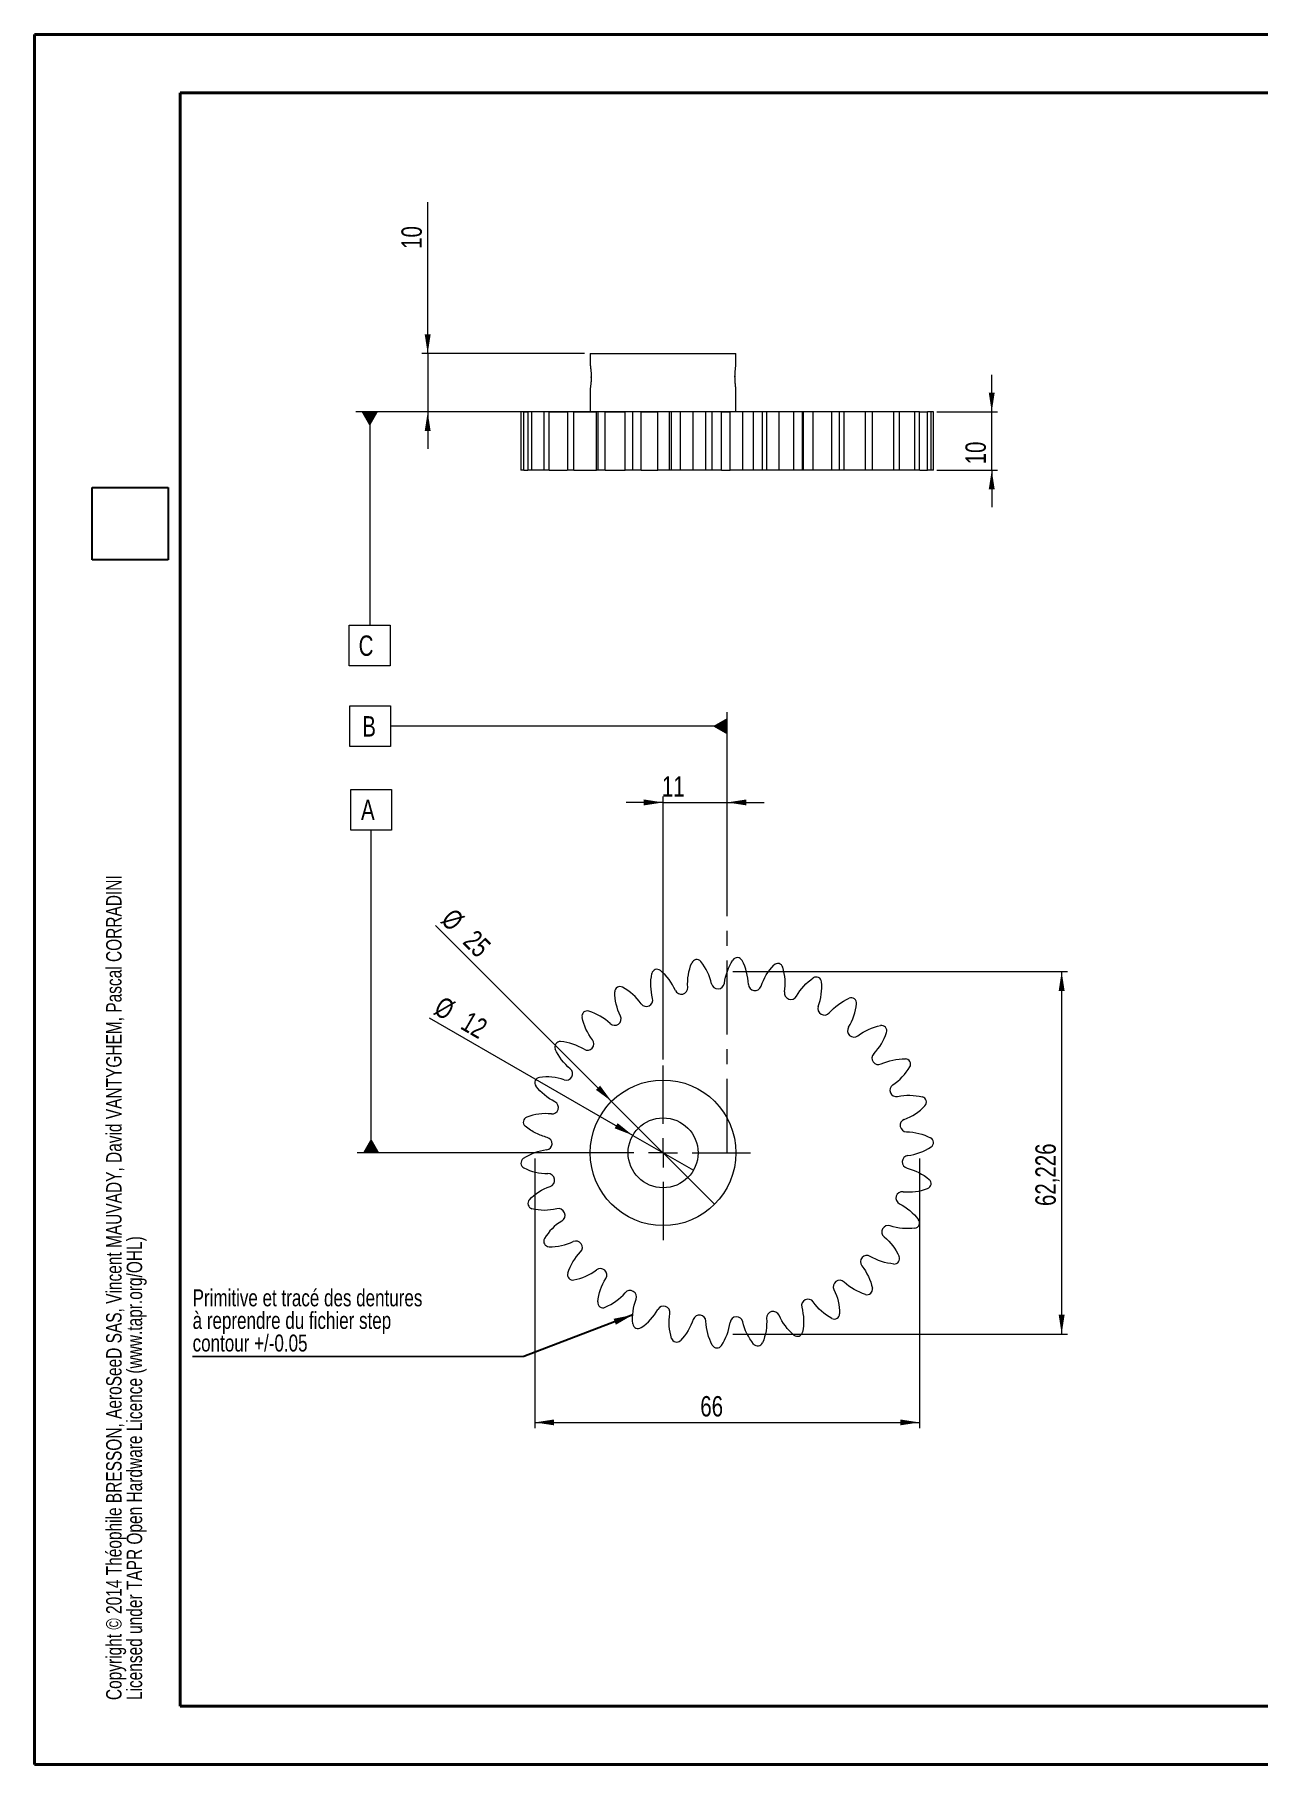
# Model space of a CAD drawing. Header units: millimetres. Extents: x 0 to 420, y 0 to 297.
# Drawn here: x 0.1 to 210.1, y 0.2 to 297.2 of the extents above; entities that cross this region are included whole.
import ezdxf

# ---------------------------------------------------------------- set-up
doc = ezdxf.new("R2010")
doc.units = ezdxf.units.MM
doc.linetypes.add('CENTERX2', pattern=[20.32, 12.7, -2.54, 2.54, -2.54])
doc.styles.add('SLDTEXTSTYLE0', font='TXT', dxfattribs={"width": 0.75})
doc.dimstyles.new('SLDDIMSTYLE0', dxfattribs={"dimtxt": 3.5, "dimasz": 3.302, "dimexe": 0, "dimexo": 0.0625, "dimgap": 0.875, "dimtad": 1, "dimrnd": 1e-09, "dimzin": 12, "dimdsep": 46, "dimtxsty": 'SLDTEXTSTYLE0', "dimsah": 1, "dimcen": 0.09, "dimadec": 0, "dimazin": 3, "dimtfac": 1, "dimtmove": 0, "dimatfit": 0, "dimfxl": 1, "dimfrac": 2, "dimtolj": 1, "dimtzin": 12, "dimarcsym": 0})
doc.dimstyles.new('SLDDIMSTYLE1', dxfattribs={"dimtxt": 3.5, "dimasz": 3.302, "dimexe": 0, "dimexo": 0.0625, "dimgap": 0.875, "dimtad": 1, "dimrnd": 1e-09, "dimzin": 12, "dimdsep": 46, "dimtxsty": 'SLDTEXTSTYLE0', "dimblk1": 'NONE', "dimsah": 1, "dimcen": 0, "dimadec": 0, "dimazin": 3, "dimtfac": 1, "dimtmove": 0, "dimatfit": 3, "dimldrblk": 'NONE', "dimfxl": 1, "dimfrac": 2, "dimtolj": 1, "dimtzin": 12, "dimarcsym": 0})
doc.dimstyles.new('SLDDIMSTYLE2', dxfattribs={"dimtxt": 3.5, "dimasz": 3.302, "dimexe": 0, "dimexo": 0.0625, "dimgap": 0.875, "dimtad": 1, "dimrnd": 1e-09, "dimzin": 12, "dimdsep": 46, "dimtxsty": 'SLDTEXTSTYLE0', "dimsah": 1, "dimcen": 0.09, "dimadec": 0, "dimazin": 3, "dimtfac": 1, "dimtofl": 0, "dimtmove": 0, "dimatfit": 3, "dimfxl": 1, "dimfrac": 2, "dimtolj": 1, "dimtzin": 12, "dimarcsym": 0})
doc.dimstyles.new('SLDDIMSTYLE3', dxfattribs={"dimtxt": 3.5, "dimasz": 3.302, "dimexe": 0, "dimexo": 0.0625, "dimgap": 0.875, "dimtad": 0, "dimtih": 1, "dimtoh": 1, "dimrnd": 1e-09, "dimzin": 12, "dimdsep": 46, "dimtxsty": 'SLDTEXTSTYLE0', "dimsah": 1, "dimcen": 0.09, "dimadec": 0, "dimazin": 3, "dimtfac": 1, "dimtofl": 0, "dimtmove": 0, "dimatfit": 3, "dimfxl": 1, "dimfrac": 2, "dimtolj": 1, "dimtzin": 12, "dimarcsym": 0})
doc.dimstyles.new('SLDDIMSTYLE4', dxfattribs={"dimtxt": 0, "dimasz": 3.302, "dimexe": 0, "dimexo": 0.0625, "dimgap": 0, "dimtad": 0, "dimtih": 1, "dimtoh": 1, "dimdec": 0, "dimrnd": 1e-09, "dimzin": 0, "dimdsep": 46, "dimtxsty": 'Standard', "dimsah": 1, "dimcen": 0.09, "dimadec": 0, "dimazin": 0, "dimtfac": 3.302, "dimtdec": 0, "dimtofl": 0, "dimtmove": 0, "dimatfit": 3, "dimfxl": 1, "dimfrac": 2, "dimtolj": 1, "dimtzin": 0, "dimarcsym": 0})
picture_1 = doc.add_image_def('image1.bmp', size_in_pixel=(400, 420))

# ---------------------------------------------------------------- blocks, each defined once
blk = doc.blocks.new('SW_NOTE_0')
at = {"color": 0, "linetype": 'Continuous', "lineweight": 0, "char_height": 2.6458, "attachment_point": 1, "rotation": 90, "style": 'SLDTEXTSTYLE0'}
for s, insert in [('Copyright © 2014 Théophile BRESSON, AeroSeeD SAS, Vincent MAUVADY, David VANTYGHEM, Pascal CORRADINI', (-3.41, 0)), ('Licensed under TAPR Open Hardware Licence (www.tapr.org/OHL)', (0.12, 0))]:
    blk.add_mtext(s, dxfattribs=dict(at, insert=insert))
blk = doc.blocks.new('*D4')
at = {"color": 7, "linetype": 'Continuous', "lineweight": 0}
for p, q in [((107.92, 121.22), (107.92, 166.38)), ((118.92, 147.36), (118.92, 166.38)), ((107.92, 165.38), (101.57, 165.38)), ((107.92, 165.38), (118.92, 165.38)), ((118.92, 165.38), (125.27, 165.38))]:
    blk.add_line(p, q, dxfattribs=at)
for points in [[(107.92, 165.38), (104.62, 165.89), (104.62, 164.87)], [(118.92, 165.38), (122.23, 164.87), (122.23, 165.89)]]:
    blk.add_solid(points, dxfattribs=at)
at = {"color": 7, "linetype": 'Continuous', "lineweight": 0, "insert": (107.72, 169.89, 0.1), "char_height": 3.5, "attachment_point": 1, "style": 'SLDTEXTSTYLE0'}
blk.add_mtext('11', dxfattribs=at)
blk = doc.blocks.new('*D6')
at = {"color": 7, "linetype": 'Continuous', "lineweight": 0}
for q in [(68.89, 144.26), (116.76, 96.38)]:
    blk.add_line((99.09, 114.06), q, dxfattribs=at)
blk.add_solid([(99.09, 114.06), (97.11, 116.76), (96.39, 116.04)], dxfattribs=at)
at = {"color": 7, "linetype": 'Continuous', "lineweight": 0, "char_height": 3.5, "attachment_point": 1, "rotation": 315, "style": 'SLDTEXTSTYLE0'}
for s, insert in [('%%c', (72.08, 147.45, -4.9)), ('25', (75.85, 143.75, -4.9))]:
    blk.add_mtext(s, dxfattribs=dict(at, insert=insert))
blk = doc.blocks.new('_NONE')
blk = doc.blocks.new('*D7')
at = {"color": 7, "linetype": 'Continuous', "lineweight": 0}
for q in [(67.86, 128.35), (113.12, 102.22)]:
    blk.add_line((102.73, 108.22), q, dxfattribs=at)
blk.add_solid([(102.73, 108.22), (100.12, 110.31), (99.61, 109.43)], dxfattribs=at)
at = {"color": 7, "linetype": 'Continuous', "lineweight": 0, "char_height": 3.5, "attachment_point": 1, "rotation": 330, "style": 'SLDTEXTSTYLE0'}
for s, insert in [('%%c', (70.11, 132.25, -4.9)), ('12', (74.71, 129.66, -4.9))]:
    blk.add_mtext(s, dxfattribs=dict(at, insert=insert))
blk = doc.blocks.new('*D8')
at = {"color": 7, "linetype": 'Continuous', "lineweight": 0}
for p, q in [((119.92, 136.34), (177.32, 136.34)), ((176.32, 136.34), (176.32, 74.11)), ((119.92, 74.11), (177.32, 74.11))]:
    blk.add_line(p, q, dxfattribs=at)
for points in [[(176.32, 136.34), (175.81, 133.03), (176.83, 133.03)], [(176.32, 74.11), (176.83, 77.41), (175.81, 77.41)]]:
    blk.add_solid(points, dxfattribs=at)
at = {"color": 7, "linetype": 'Continuous', "lineweight": 0, "insert": (171.81, 96.09, -4.9), "char_height": 3.5, "attachment_point": 1, "rotation": 90, "style": 'SLDTEXTSTYLE0'}
blk.add_mtext('62,226', dxfattribs=at)
blk = doc.blocks.new('*D9')
at = {"color": 7, "linetype": 'Continuous', "lineweight": 0}
for p, q in [((85.92, 104.22), (85.92, 57.93)), ((151.92, 104.22), (151.92, 57.93)), ((85.92, 58.93), (151.92, 58.93))]:
    blk.add_line(p, q, dxfattribs=at)
for points in [[(85.92, 58.93), (89.23, 58.43), (89.23, 59.44)], [(151.92, 58.93), (148.62, 59.44), (148.62, 58.43)]]:
    blk.add_solid(points, dxfattribs=at)
at = {"color": 7, "linetype": 'Continuous', "lineweight": 0, "insert": (114.31, 63.45, -4.9), "char_height": 3.5, "attachment_point": 1, "style": 'SLDTEXTSTYLE0'}
blk.add_mtext('66', dxfattribs=at)
blk = doc.blocks.new('SW_NOTE_3')
at = {"color": 0, "linetype": 'Continuous', "lineweight": 0}
for p, q in [((-56.82, 0), (0, 0)), ((0, 0), (-56.82, 0)), ((-56.82, 0), (0, 0)), ((0, 0), (-56.82, 0)), ((-56.82, 0), (0, 0)), ((0, 0), (-56.82, 0))]:
    blk.add_line(p, q, dxfattribs=at)
at = {"color": 0, "linetype": 'Continuous', "lineweight": 0, "char_height": 2.9104, "attachment_point": 1, "style": 'SLDTEXTSTYLE0'}
for s, insert in [('Primitive et tracé des dentures', (-56.82, 11.51)), ('à reprendre du fichier step', (-56.82, 7.63)), ('contour +/-0.05', (-56.82, 3.75))]:
    blk.add_mtext(s, dxfattribs=dict(at, insert=insert))
blk = doc.blocks.new('SW_CENTERMARKSYMBOL_0')
at = {"color": 0, "linetype": 'Continuous', "lineweight": 0}
for p, q in [((0, 5), (0, 15)), ((-5, 0), (-15, 0)), ((0, 0), (-2.5, 0)), ((0, 0), (0, 2.5)), ((0, 0), (0, -2.5)), ((0, 0), (2.5, 0)), ((5, 0), (15, 0)), ((0, -5), (0, -15))]:
    blk.add_line(p, q, dxfattribs=at)
blk = doc.blocks.new('SW_CENTERMARKSYMBOL_1')
at = {"color": 0, "linetype": 'Continuous', "lineweight": 0}
for p, q in [((0, 5), (0, 15)), ((-5, 0), (-15, 0)), ((0, 0), (-2.5, 0)), ((0, 0), (0, 2.5)), ((0, 0), (0, -2.5)), ((0, 0), (2.5, 0)), ((5, 0), (15, 0)), ((0, -5), (0, -15))]:
    blk.add_line(p, q, dxfattribs=at)
blk = doc.blocks.new('SW_DATUMTAG_0')
at = {"color": 0, "linetype": 'Continuous', "lineweight": 0}
for p, q in [((-1.77, -0.72), (-1.77, 6.28)), ((-1.77, 6.28), (5.23, 6.28)), ((5.23, 6.28), (5.23, -0.72)), ((5.23, -0.72), (-1.77, -0.72)), ((1.73, -56.13), (1.73, -0.72)), ((36.83, -56.13), (-0.67, -56.13))]:
    blk.add_line(p, q, dxfattribs=at)
blk.add_solid([(3.13, -56.13), (0.33, -56.13), (1.73, -53.68)], dxfattribs=at)
at = {"color": 0, "linetype": 'Continuous', "lineweight": 0, "insert": (0, 4.51, -5), "char_height": 3.5, "attachment_point": 1, "style": 'SLDTEXTSTYLE0'}
blk.add_mtext('A', dxfattribs=at)
blk = doc.blocks.new('SW_DATUMTAG_1')
at = {"color": 0, "linetype": 'Continuous', "lineweight": 0}
for p, q in [((-2.16, -0.72), (-2.16, 6.28)), ((-2.16, 6.28), (4.84, 6.28)), ((4.84, 6.28), (4.84, -0.72)), ((62.62, -29.32), (62.62, 5.18)), ((62.62, 2.78), (4.84, 2.78)), ((4.84, -0.72), (-2.16, -0.72))]:
    blk.add_line(p, q, dxfattribs=at)
blk.add_solid([(62.62, 1.38), (62.62, 4.18), (60.17, 2.78)], dxfattribs=at)
at = {"color": 0, "linetype": 'Continuous', "lineweight": 0, "insert": (0, 4.51), "char_height": 3.5, "attachment_point": 1, "style": 'SLDTEXTSTYLE0'}
blk.add_mtext('B', dxfattribs=at)
blk = doc.blocks.new('*D15')
at = {"color": 7, "linetype": 'Continuous', "lineweight": 0}
for p, q in [((67.53, 242.44), (67.53, 268.45)), ((94.42, 242.44), (66.53, 242.44)), ((67.53, 242.44), (67.53, 232.44)), ((126.82, 232.44), (66.53, 232.44)), ((67.53, 232.44), (67.53, 226.09))]:
    blk.add_line(p, q, dxfattribs=at)
for points in [[(67.53, 242.44), (68.04, 245.74), (67.02, 245.74)], [(67.53, 232.44), (67.02, 229.14), (68.04, 229.14)]]:
    blk.add_solid(points, dxfattribs=at)
at = {"color": 7, "linetype": 'Continuous', "lineweight": 0, "insert": (63.02, 260.43, 0.1), "char_height": 3.5, "attachment_point": 1, "rotation": 90, "style": 'SLDTEXTSTYLE0'}
blk.add_mtext('10', dxfattribs=at)
blk = doc.blocks.new('*D16')
at = {"color": 7, "linetype": 'Continuous', "lineweight": 0}
for p, q in [((164.32, 232.44), (164.32, 238.79)), ((154.92, 232.44), (165.32, 232.44)), ((164.32, 222.44), (164.32, 232.44)), ((154.92, 222.44), (165.32, 222.44)), ((164.32, 222.44), (164.32, 216.09))]:
    blk.add_line(p, q, dxfattribs=at)
for points in [[(164.32, 232.44), (164.83, 235.74), (163.81, 235.74)], [(164.32, 222.44), (163.81, 219.14), (164.83, 219.14)]]:
    blk.add_solid(points, dxfattribs=at)
at = {"color": 7, "linetype": 'Continuous', "lineweight": 0, "insert": (159.81, 223.43, 0.1), "char_height": 3.5, "attachment_point": 1, "rotation": 90, "style": 'SLDTEXTSTYLE0'}
blk.add_mtext('10', dxfattribs=at)
blk = doc.blocks.new('SW_DATUMTAG_2')
at = {"color": 0, "linetype": 'Continuous', "lineweight": 0}
for p, q in [((48.47, 42.9), (-0.5, 42.9)), ((1.9, 42.9), (1.9, 6.28)), ((-1.6, -0.72), (-1.6, 6.28)), ((-1.6, 6.28), (5.4, 6.28)), ((5.4, 6.28), (5.4, -0.72)), ((5.4, -0.72), (-1.6, -0.72))]:
    blk.add_line(p, q, dxfattribs=at)
blk.add_solid([(3.3, 42.9), (0.5, 42.9), (1.9, 40.45)], dxfattribs=at)
at = {"color": 0, "linetype": 'Continuous', "lineweight": 0, "insert": (0, 4.51, 0), "char_height": 3.5, "attachment_point": 1, "style": 'SLDTEXTSTYLE0'}
blk.add_mtext('C', dxfattribs=at)

msp = doc.modelspace()

# ---------------------------------------------------------------- linework, layer by layer
at = {"color": 7, "linetype": 'Continuous', "lineweight": 40}
for p, q in [((0.079, 0.215), (0.079, 297.215)), ((0.079, 297.215), (420.079, 297.215)), ((25.079, 10.215), (25.079, 287.215)), ((25.079, 287.215), (410.079, 287.215)), ((25.079, 10.215), (410.079, 10.215)), ((0.079, 0.215), (420.079, 0.215))]:
    msp.add_line(p, q, dxfattribs=at)
at = {"color": 7, "linetype": 'Continuous', "lineweight": 15}
for p, q in [((95.425, 242.439), (95.425, 240.437)), ((95.425, 242.439), (107.925, 242.439)), ((107.925, 242.439), (120.425, 242.439)), ((120.425, 240.432), (120.425, 242.439)), ((95.584, 238.321), (95.585, 238.475)), ((120.265, 238.557), (120.264, 238.402)), ((95.425, 236.445), (95.425, 232.439)), ((120.425, 232.439), (120.425, 236.44)), ((83.533, 232.439), (83.533, 222.439)), ((84.033, 232.439), (83.533, 232.439)), ((84.033, 222.439), (84.033, 232.439)), ((84.033, 232.439), (84.69, 232.439)), ((84.736, 232.439), (84.736, 222.439)), ((85.43, 232.439), (84.736, 232.439)), ((85.43, 222.439), (85.43, 232.439)), ((87.453, 232.439), (87.453, 222.439)), ((88.355, 232.439), (87.453, 232.439)), ((88.355, 222.439), (88.355, 232.439)), ((91.523, 232.439), (91.523, 222.439)), ((92.615, 232.439), (91.523, 232.439)), ((92.615, 222.439), (92.615, 232.439)), ((96.499, 222.439), (96.499, 232.439)), ((96.705, 232.439), (96.499, 232.439)), ((96.705, 232.439), (96.705, 222.439)), ((97.973, 232.439), (96.705, 232.439)), ((97.973, 222.439), (97.973, 232.439)), ((101.415, 222.439), (101.415, 232.439)), ((102.655, 232.439), (101.415, 232.439)), ((102.693, 232.439), (102.693, 222.439)), ((102.734, 222.439), (102.734, 232.439)), ((104.155, 232.439), (102.734, 232.439)), ((104.155, 222.439), (104.155, 232.439)), ((107.033, 222.439), (107.033, 232.439)), ((108.976, 232.439), (107.033, 232.439)), ((108.976, 232.439), (108.976, 222.439)), ((109.379, 222.439), (109.379, 232.439)), ((110.896, 232.439), (109.379, 232.439)), ((110.896, 222.439), (110.896, 232.439)), ((113.112, 222.439), (113.112, 232.439)), ((115.279, 232.439), (113.112, 232.439)), ((115.279, 222.439), (115.279, 232.439)), ((116.37, 222.439), (116.37, 232.439)), ((117.93, 232.439), (116.37, 232.439)), ((117.93, 222.439), (117.93, 232.439)), ((119.411, 222.439), (119.411, 232.439)), ((121.6, 232.439), (119.411, 232.439)), ((121.6, 222.439), (121.6, 232.439)), ((123.458, 222.439), (123.458, 232.439)), ((125.001, 232.439), (123.458, 232.439)), ((125.001, 222.439), (125.001, 232.439)), ((127.82, 232.439), (125.691, 232.439)), ((125.711, 222.439), (125.711, 232.439)), ((127.82, 222.439), (127.82, 232.439)), ((130.376, 222.439), (130.376, 232.439)), ((131.852, 232.439), (130.376, 232.439)), ((131.852, 222.439), (131.852, 232.439)), ((132.031, 222.439), (132.031, 232.439)), ((133.699, 232.439), (132.079, 232.439)), ((133.699, 222.439), (133.699, 232.439)), ((136.873, 222.439), (136.873, 232.439)), ((138.219, 232.439), (136.873, 232.439)), ((138.219, 222.439), (138.219, 232.439)), ((138.996, 232.439), (138.219, 232.439)), ((138.996, 222.439), (138.996, 232.439)), ((142.676, 222.439), (142.676, 232.439)), ((143.858, 232.439), (142.676, 232.439)), ((143.858, 222.439), (143.858, 232.439)), ((147.518, 222.439), (147.518, 232.439)), ((148.511, 232.439), (147.518, 232.439)), ((148.511, 222.439), (148.511, 232.439)), ((151.14, 222.439), (151.14, 232.439)), ((151.939, 232.439), (151.14, 232.439)), ((151.939, 222.439), (151.939, 232.439)), ((153.316, 222.439), (153.316, 232.439)), ((153.916, 232.439), (153.316, 232.439)), ((154.323, 232.439), (153.908, 232.439)), ((153.916, 222.439), (153.916, 232.439)), ((154.323, 222.439), (154.323, 232.439)), ((84.033, 222.439), (83.533, 222.439)), ((84.033, 222.439), (84.69, 222.439)), ((85.43, 222.439), (84.736, 222.439)), ((88.355, 222.439), (87.453, 222.439)), ((92.615, 222.439), (91.523, 222.439)), ((96.705, 222.439), (96.499, 222.439)), ((97.973, 222.439), (96.705, 222.439)), ((102.655, 222.439), (101.415, 222.439)), ((104.155, 222.439), (102.734, 222.439)), ((108.976, 222.439), (107.033, 222.439)), ((110.896, 222.439), (109.379, 222.439)), ((115.279, 222.439), (113.112, 222.439)), ((117.93, 222.439), (116.37, 222.439)), ((121.6, 222.439), (119.411, 222.439)), ((125.001, 222.439), (123.458, 222.439)), ((127.82, 222.439), (125.691, 222.439)), ((131.852, 222.439), (130.376, 222.439)), ((133.699, 222.439), (132.079, 222.439)), ((138.219, 222.439), (136.873, 222.439)), ((138.996, 222.439), (138.219, 222.439)), ((143.858, 222.439), (142.676, 222.439)), ((148.511, 222.439), (147.518, 222.439)), ((151.939, 222.439), (151.14, 222.439)), ((153.916, 222.439), (153.316, 222.439)), ((154.323, 222.439), (153.908, 222.439))]:
    msp.add_line(p, q, dxfattribs=at)
at = {"color": 7, "linetype": 'CENTERX2', "lineweight": 0}
msp.add_line((118.925, 105.223), (118.925, 146.36), dxfattribs=at)
at = {"color": 7, "linetype": 'Continuous', "lineweight": 15}
for radius in [12.5, 6]:
    msp.add_circle((107.925, 105.223), radius, dxfattribs=at)
for centre, radius, start, end in [((106.887, 135.822), 0.906, 49.70564, 168.9988), ((113.685, 137.49), 0.904, 38.71192, 157.82703), ((120.677, 137.828), 0.904, 27.59933, 146.85817), ((127.602, 136.821), 0.905, 16.62386, 135.83562), ((100.538, 132.855), 0.907, 61.14284, 180.35167), ((117.333, 134.479), 1.113, 193.05581, 352.42818), ((123.682, 134.175), 1.113, 182.1067, 341.38256), ((134.211, 134.497), 0.907, 5.25368, 124.66307), ((105.056, 131.46), 1.111, 215.37087, 14.65355), ((111.045, 133.567), 1.113, 204.13404, 3.44664), ((129.851, 132.66), 1.111, 171.01201, 330.23501), ((140.235, 130.911), 0.909, 353.72708, 113.21511), ((94.902, 128.676), 0.91, 72.70877, 192.22107), ((99.609, 128.22), 1.109, 227.00038, 26.11152), ((135.6, 129.978), 1.109, 159.75182, 318.76318), ((140.686, 126.205), 1.106, 148.07444, 306.98938), ((145.413, 126.166), 0.913, 341.64238, 101.294), ((90.25, 123.408), 0.912, 84.9174, 204.36398), ((94.945, 123.948), 1.105, 239.01455, 37.99474), ((144.871, 121.473), 1.103, 135.9957, 294.71637), ((91.294, 118.801), 1.102, 251.50584, 50.27643), ((149.479, 120.43), 0.916, 329.23894, 89.04234), ((86.826, 117.259), 0.916, 97.35219, 217.1562), ((147.936, 115.964), 1.1, 123.45826, 282.05942), ((88.859, 112.994), 1.099, 264.3694, 63.00092), ((152.201, 113.933), 0.917, 316.37995, 76.20992), ((84.851, 110.496), 0.917, 110.33238, 229.99168), ((149.704, 109.925), 1.098, 110.57242, 269.08844), ((87.786, 106.797), 1.098, 277.46092, 75.98187), ((153.403, 106.99), 0.919, 303.32118, 63.29762), ((84.459, 103.457), 0.926, 124.02923, 242.5923), ((150.063, 103.649), 1.098, 97.4462, 255.99629), ((88.18, 100.527), 1.147, 288.44307, 91.21787), ((148.99, 97.452), 1.1, 84.35514, 243.01429), ((152.998, 99.95), 0.917, 290.28912, 50.03494), ((85.661, 96.517), 0.925, 137.08552, 255.50436), ((89.946, 94.495), 1.149, 301.32392, 104.19119), ((146.555, 91.645), 1.103, 71.49211, 230.29257), ((151.023, 93.187), 0.917, 277.33218, 37.17621), ((88.37, 90.016), 0.916, 149.21111, 269.07017), ((92.978, 88.974), 1.103, 316.02457, 114.70212), ((142.904, 86.499), 1.106, 58.98878, 218.01484), ((147.599, 87.038), 0.913, 264.89936, 24.38202), ((92.436, 84.28), 0.913, 161.60932, 281.32705), ((97.163, 84.241), 1.106, 328.08879, 126.96368), ((138.24, 82.226), 1.109, 47.00771, 206.1008), ((102.249, 80.469), 1.109, 339.75236, 138.75764), ((142.947, 81.771), 0.911, 252.69125, 12.23859), ((97.614, 79.535), 0.91, 173.70121, 293.24097), ((107.998, 77.786), 1.111, 351.02351, 150.23446), ((114.167, 76.271), 1.113, 2.11458, 161.36218), ((126.804, 76.879), 1.113, 24.14734, 183.42134), ((132.793, 78.987), 1.112, 35.35897, 194.66617), ((137.311, 77.591), 0.907, 241.11592, 0.3786), ((103.638, 75.949), 0.908, 185.23012, 304.68663), ((120.515, 75.967), 1.114, 13.06557, 172.43185), ((130.962, 74.624), 0.906, 229.68582, 349.01863), ((110.247, 73.625), 0.905, 196.5929, 315.86658), ((117.172, 72.618), 0.905, 207.57726, 326.88025), ((124.164, 72.956), 0.904, 218.67944, 337.8595)]:
    msp.add_arc(centre, radius, start, end, dxfattribs=at)
for points, knots in [([(95.425, 240.437), (95.425, 240.433), (95.427, 240.425), (95.44, 240.343), (95.459, 240.211), (95.484, 240.03), (95.511, 239.802), (95.538, 239.537), (95.561, 239.236), (95.581, 238.871), (95.584, 238.597), (95.586, 238.439)], [0, 0, 0, 0, 0.0987281, 0.2064499, 0.3110653, 0.4186529, 0.5243792, 0.6331338, 0.7394593, 0.8489163, 1, 1, 1, 1]), ([(95.586, 238.439), (95.585, 238.329), (95.583, 238.105), (95.569, 237.781), (95.549, 237.473), (95.524, 237.194), (95.496, 236.947), (95.47, 236.743), (95.447, 236.585), (95.432, 236.484), (95.424, 236.437), (95.425, 236.444), (95.426, 236.445)], [0, 0, 0, 0, 0.1049132, 0.2128933, 0.3177999, 0.4257026, 0.5314534, 0.6402361, 0.746525, 0.8559465, 0.96132, 1, 1, 1, 1]), ([(120.263, 238.439), (120.264, 238.549), (120.266, 238.772), (120.28, 239.096), (120.3, 239.404), (120.325, 239.683), (120.353, 239.93), (120.379, 240.134), (120.402, 240.293), (120.417, 240.393), (120.425, 240.44), (120.424, 240.434), (120.423, 240.432)], [0, 0, 0, 0, 0.10491318, 0.21289358, 0.31779993, 0.42570262, 0.53145344, 0.64023607, 0.74652499, 0.85594651, 0.96131998, 1, 1, 1, 1]), ([(120.424, 236.44), (120.424, 236.444), (120.422, 236.453), (120.409, 236.534), (120.39, 236.666), (120.365, 236.847), (120.338, 237.075), (120.311, 237.341), (120.288, 237.641), (120.268, 238.006), (120.265, 238.28), (120.263, 238.439)], [0, 0, 0, 0, 0.0987281, 0.2064499, 0.3110653, 0.4186529, 0.5243795, 0.6331338, 0.7394593, 0.8489163, 1, 1, 1, 1]), ([(87.409, 232.439), (87.37, 232.439), (87.02, 232.439), (86.353, 232.439), (85.739, 232.439), (85.43, 232.439)], [0, 0, 0, 0, 0.0577698, 0.5250454, 1, 1, 1, 1]), ([(88.355, 232.439), (88.758, 232.439), (89.558, 232.439), (90.608, 232.439), (91.235, 232.439), (91.483, 232.439)], [0, 0, 0, 0, 0.3799686, 0.7549938, 1, 1, 1, 1]), ([(109.379, 232.439), (109.279, 232.439), (109.08, 232.439), (108.973, 232.439), (108.984, 232.439), (108.987, 232.439)], [0, 0, 0, 0, 0.4358971, 0.8661502, 1, 1, 1, 1]), ([(125.693, 232.439), (125.696, 232.439), (125.707, 232.439), (125.571, 232.439), (125.335, 232.439), (125.113, 232.439), (125.001, 232.439)], [0, 0, 0, 0, 0.1658717, 0.4884259, 0.7425686, 1, 1, 1, 1]), ([(132.029, 232.439), (132.023, 232.439), (132.009, 232.439), (131.906, 232.439), (131.852, 232.439)], [0, 0, 0, 0, 0.4855746, 1, 1, 1, 1]), ([(147.518, 232.439), (147.117, 232.439), (146.322, 232.439), (145.252, 232.439), (144.443, 232.439), (144.032, 232.439), (143.894, 232.439)], [0, 0, 0, 0, 0.31701371, 0.62981395, 0.8760492, 1, 1, 1, 1]), ([(151.14, 232.439), (150.738, 232.439), (149.941, 232.439), (149.073, 232.439), (148.621, 232.439), (148.56, 232.439)], [0, 0, 0, 0, 0.4669528, 0.9277284, 1, 1, 1, 1]), ([(151.981, 232.439), (152.124, 232.439), (152.579, 232.439), (153.017, 232.439), (153.316, 232.439)], [0, 0, 0, 0, 0.314911, 1, 1, 1, 1]), ([(87.409, 222.439), (87.37, 222.439), (87.02, 222.439), (86.353, 222.439), (85.739, 222.439), (85.43, 222.439)], [0, 0, 0, 0, 0.0577698, 0.5250454, 1, 1, 1, 1]), ([(88.355, 222.439), (88.758, 222.439), (89.558, 222.439), (90.608, 222.439), (91.235, 222.439), (91.483, 222.439)], [0, 0, 0, 0, 0.3799686, 0.7549938, 1, 1, 1, 1]), ([(109.379, 222.439), (109.279, 222.439), (109.08, 222.439), (108.973, 222.439), (108.984, 222.439), (108.987, 222.439)], [0, 0, 0, 0, 0.4358971, 0.8661502, 1, 1, 1, 1]), ([(125.693, 222.439), (125.696, 222.439), (125.707, 222.439), (125.571, 222.439), (125.335, 222.439), (125.113, 222.439), (125.001, 222.439)], [0, 0, 0, 0, 0.1658717, 0.4884259, 0.7425686, 1, 1, 1, 1]), ([(132.029, 222.439), (132.023, 222.439), (132.009, 222.439), (131.906, 222.439), (131.852, 222.439)], [0, 0, 0, 0, 0.4855746, 1, 1, 1, 1]), ([(147.518, 222.439), (147.117, 222.439), (146.322, 222.439), (145.252, 222.439), (144.443, 222.439), (144.032, 222.439), (143.894, 222.439)], [0, 0, 0, 0, 0.31701371, 0.62981395, 0.8760492, 1, 1, 1, 1]), ([(151.14, 222.439), (150.738, 222.439), (149.941, 222.439), (149.073, 222.439), (148.621, 222.439), (148.56, 222.439)], [0, 0, 0, 0, 0.4669528, 0.9277284, 1, 1, 1, 1]), ([(151.981, 222.439), (152.124, 222.439), (152.579, 222.439), (153.017, 222.439), (153.316, 222.439)], [0, 0, 0, 0, 0.314911, 1, 1, 1, 1]), ([(88.052, 107.863), (87.373, 108.032), (86.033, 108.524), (84.84, 109.308), (84.262, 109.794)], [0, 0, 0, 0, 0.48156, 1, 1, 1, 1])]:
    msp.add_open_spline(points, degree=3, knots=knots, dxfattribs=at)
for points in [[(92.615, 232.439), (94.043, 232.439), (95.337, 232.439), (96.499, 232.439)], [(97.973, 232.439), (99.311, 232.439), (100.458, 232.439), (101.415, 232.439)], [(104.155, 232.439), (105.352, 232.439), (106.311, 232.439), (107.033, 232.439)], [(113.112, 232.439), (112.648, 232.439), (111.91, 232.439), (110.896, 232.439)], [(116.37, 232.439), (115.696, 232.439), (115.333, 232.439), (115.279, 232.439)], [(117.93, 232.439), (118.726, 232.439), (119.22, 232.439), (119.411, 232.439)], [(123.458, 232.439), (122.548, 232.439), (121.929, 232.439), (121.6, 232.439)], [(130.376, 232.439), (129.266, 232.439), (128.414, 232.439), (127.82, 232.439)], [(136.873, 232.439), (135.598, 232.439), (134.54, 232.439), (133.699, 232.439)], [(142.676, 232.439), (141.286, 232.439), (140.059, 232.439), (138.996, 232.439)], [(92.615, 222.439), (94.043, 222.439), (95.337, 222.439), (96.499, 222.439)], [(97.973, 222.439), (99.311, 222.439), (100.458, 222.439), (101.415, 222.439)], [(104.155, 222.439), (105.352, 222.439), (106.311, 222.439), (107.033, 222.439)], [(113.112, 222.439), (112.648, 222.439), (111.91, 222.439), (110.896, 222.439)], [(116.37, 222.439), (115.696, 222.439), (115.333, 222.439), (115.279, 222.439)], [(117.93, 222.439), (118.726, 222.439), (119.22, 222.439), (119.411, 222.439)], [(123.458, 222.439), (122.548, 222.439), (121.929, 222.439), (121.6, 222.439)], [(130.376, 222.439), (129.266, 222.439), (128.414, 222.439), (127.82, 222.439)], [(136.873, 222.439), (135.598, 222.439), (134.54, 222.439), (133.699, 222.439)], [(142.676, 222.439), (141.286, 222.439), (140.059, 222.439), (138.996, 222.439)], [(112.156, 133.634), (112.068, 135.084), (112.299, 136.483), (112.849, 137.832)], [(116.249, 134.228), (115.92, 135.644), (115.301, 136.919), (114.391, 138.056)], [(118.437, 134.333), (118.629, 135.773), (119.123, 137.103), (119.919, 138.323)], [(122.57, 134.134), (122.516, 135.586), (122.153, 136.957), (121.478, 138.247)], [(124.737, 133.82), (125.2, 135.197), (125.939, 136.407), (126.953, 137.451)], [(128.753, 132.834), (128.98, 134.27), (128.886, 135.685), (128.469, 137.08)], [(106.131, 131.741), (105.764, 133.148), (105.72, 134.566), (105.998, 135.995)], [(110.029, 133.112), (109.435, 134.438), (108.583, 135.572), (107.472, 136.513)], [(130.816, 132.109), (131.538, 133.37), (132.497, 134.415), (133.695, 135.243)], [(134.56, 130.361), (135.063, 131.725), (135.247, 133.131), (135.114, 134.58)], [(100.605, 128.708), (99.965, 130.013), (99.64, 131.393), (99.631, 132.849)], [(104.15, 130.817), (103.309, 132.002), (102.25, 132.946), (100.975, 133.649)], [(136.434, 129.247), (137.391, 130.34), (138.539, 131.173), (139.876, 131.747)], [(139.747, 126.79), (140.516, 128.023), (140.979, 129.364), (141.138, 130.812)], [(95.816, 124.628), (94.922, 125.775), (94.321, 127.059), (94.012, 128.483)], [(98.853, 127.409), (97.79, 128.4), (96.563, 129.112), (95.173, 129.545)], [(141.351, 125.322), (142.512, 126.196), (143.806, 126.776), (145.234, 127.061)], [(144.077, 122.239), (145.087, 123.284), (145.821, 124.497), (146.279, 125.879)], [(91.999, 119.649), (90.88, 120.578), (90.02, 121.705), (89.419, 123.032)], [(94.376, 123), (93.13, 123.749), (91.781, 124.188), (90.331, 124.317)], [(145.332, 120.471), (146.652, 121.078), (148.039, 121.37), (149.495, 121.346)], [(147.329, 116.882), (148.542, 117.684), (149.521, 118.71), (150.266, 119.962)], [(89.358, 113.974), (88.063, 114.634), (86.976, 115.545), (86.096, 116.706)], [(90.944, 117.756), (89.566, 118.217), (88.154, 118.354), (86.709, 118.168)], [(148.166, 114.889), (149.587, 115.193), (151.005, 115.171), (152.42, 114.824)], [(149.318, 110.954), (150.678, 111.464), (151.861, 112.247), (152.865, 113.3)], [(88.751, 111.9), (87.304, 112.043), (85.898, 111.861), (84.532, 111.356)], [(149.686, 108.827), (151.139, 108.804), (152.516, 108.465), (153.817, 107.811)], [(87.929, 105.709), (86.487, 105.52), (85.158, 105.025), (83.941, 104.224)], [(149.92, 104.738), (151.362, 104.927), (152.691, 105.421), (153.908, 106.221)], [(84.033, 102.635), (85.327, 101.964), (86.701, 101.643), (88.155, 101.674)], [(149.797, 102.583), (151.208, 102.232), (152.471, 101.589), (153.588, 100.653)], [(84.984, 97.147), (85.977, 98.214), (87.163, 98.978), (88.543, 99.439)], [(149.098, 98.547), (150.545, 98.404), (151.951, 98.585), (153.316, 99.089)], [(89.664, 95.609), (88.253, 95.252), (86.842, 95.256), (85.43, 95.621)], [(148.491, 96.472), (149.786, 95.812), (150.873, 94.902), (151.753, 93.741)], [(90.543, 93.514), (89.3, 92.757), (88.313, 91.748), (87.583, 90.485)], [(151.14, 92.278), (149.695, 92.092), (148.283, 92.23), (146.905, 92.691)], [(88.355, 89.1), (89.81, 89.076), (91.197, 89.368), (92.517, 89.975)], [(145.85, 90.797), (146.969, 89.869), (147.829, 88.741), (148.43, 87.415)], [(91.569, 84.568), (92.029, 85.949), (92.763, 87.163), (93.771, 88.208)], [(147.518, 86.129), (146.067, 86.259), (144.719, 86.698), (143.473, 87.447)], [(92.615, 83.385), (94.043, 83.671), (95.337, 84.251), (96.499, 85.125)], [(96.71, 79.635), (96.87, 81.082), (97.334, 82.423), (98.102, 83.657)], [(142.032, 85.818), (142.927, 84.672), (143.529, 83.387), (143.837, 81.964)], [(97.973, 78.699), (99.311, 79.274), (100.458, 80.107), (101.415, 81.2)], [(137.244, 81.739), (137.884, 80.434), (138.209, 79.053), (138.219, 77.597)], [(142.676, 80.901), (141.286, 81.334), (140.059, 82.047), (138.996, 83.037)], [(102.734, 75.866), (102.602, 77.316), (102.787, 78.722), (103.289, 80.085)], [(104.155, 75.203), (105.352, 76.031), (106.311, 77.076), (107.033, 78.338)], [(109.379, 73.367), (108.963, 74.762), (108.869, 76.177), (109.096, 77.613)], [(130.376, 73.933), (129.266, 74.875), (128.414, 76.009), (127.82, 77.334)], [(131.717, 78.705), (132.085, 77.299), (132.13, 75.881), (131.852, 74.451)], [(136.873, 76.797), (135.598, 77.5), (134.54, 78.445), (133.699, 79.63)], [(113.112, 76.627), (112.648, 75.25), (111.91, 74.039), (110.896, 72.995)], [(116.37, 72.199), (115.696, 73.489), (115.333, 74.86), (115.279, 76.312)], [(117.93, 72.124), (118.726, 73.343), (119.22, 74.673), (119.411, 76.114)], [(123.458, 72.391), (122.548, 73.527), (121.929, 74.803), (121.6, 76.219)], [(125.693, 76.813), (125.781, 75.362), (125.55, 73.963), (125.001, 72.615)]]:
    msp.add_open_spline(points, degree=3, dxfattribs=at)

# ---------------------------------------------------------------- block references
at = {"color": 7, "linetype": 'Continuous', "lineweight": 0}
for name, p in [('SW_DATUMTAG_2', (55.683, 189.541)), ('SW_DATUMTAG_1', (56.306, 175.683)), ('SW_DATUMTAG_0', (56.091, 161.349)), ('SW_NOTE_0', (15.762, 11.258)), ('SW_CENTERMARKSYMBOL_0', (107.925, 105.223)), ('SW_CENTERMARKSYMBOL_1', (107.925, 105.223)), ('SW_NOTE_3', (84.016, 70.266))]:
    msp.add_blockref(name, p, dxfattribs=at)

# ---------------------------------------------------------------- dimensions: what is measured, and where the dimension line sits
for base, p1, p2, dimstyle, picture, middle in [((67.533, 232.439), (95.425, 242.439), (127.82, 232.439), 'SLDDIMSTYLE0', '*D15', (67.533, 264.439)), ((164.323, 232.439), (153.916, 222.439), (153.916, 232.439), 'SLDDIMSTYLE0', '*D16', (164.323, 227.439)), ((176.323, 74.11), (118.925, 136.336), (118.925, 74.11), 'SLDDIMSTYLE2', '*D8', (176.323, 104.619))]:
    dim = msp.add_linear_dim(base=base, p1=p1, p2=p2, angle=90, dimstyle=dimstyle, dxfattribs=at)
    dim.commit()
    dim.dimension.update_dxf_attribs({"geometry": picture, "text_midpoint": middle, "dimtype": 160})
for base, p1, p2, dimstyle, picture, middle in [((118.925, 165.383), (107.925, 120.223), (118.925, 146.36), 'SLDDIMSTYLE0', '*D4', (111.729, 165.383)), ((151.925, 61.713), (85.925, 105.223), (151.925, 105.223), 'SLDDIMSTYLE3', '*D9', (118.32, 61.713))]:
    dim = msp.add_linear_dim(base=base, p1=p1, p2=p2, dimstyle=dimstyle, dxfattribs=at)
    dim.commit()
    dim.dimension.update_dxf_attribs({"geometry": picture, "text_midpoint": middle, "dimtype": 160})
for p1, p2, picture, middle in [((116.763, 96.384), (99.086, 114.062), '*D6', (73.533, 139.615)), ((113.121, 102.223), (102.728, 108.223), '*D7', (73.533, 125.079))]:
    dim = msp.add_diameter_dim_2p(p1=p1, p2=p2, dimstyle='SLDDIMSTYLE1', dxfattribs=at)
    dim.commit()
    dim.dimension.update_dxf_attribs({"geometry": picture, "text_midpoint": middle, "dimtype": 163})

# ---------------------------------------------------------------- pictures from other files: only their frames are drawn
image = msp.add_image(picture_1, insert=(22.987, 207.055), size_in_units=(12.419, 13.04), rotation=90)
image.dxf.flags = 7

# ---------------------------------------------------------------- leaders
msp.add_leader([(102.713, 77.388), (84.016, 70.266)], dimstyle='SLDDIMSTYLE4', dxfattribs=at)

doc.saveas('drawing.dxf')
